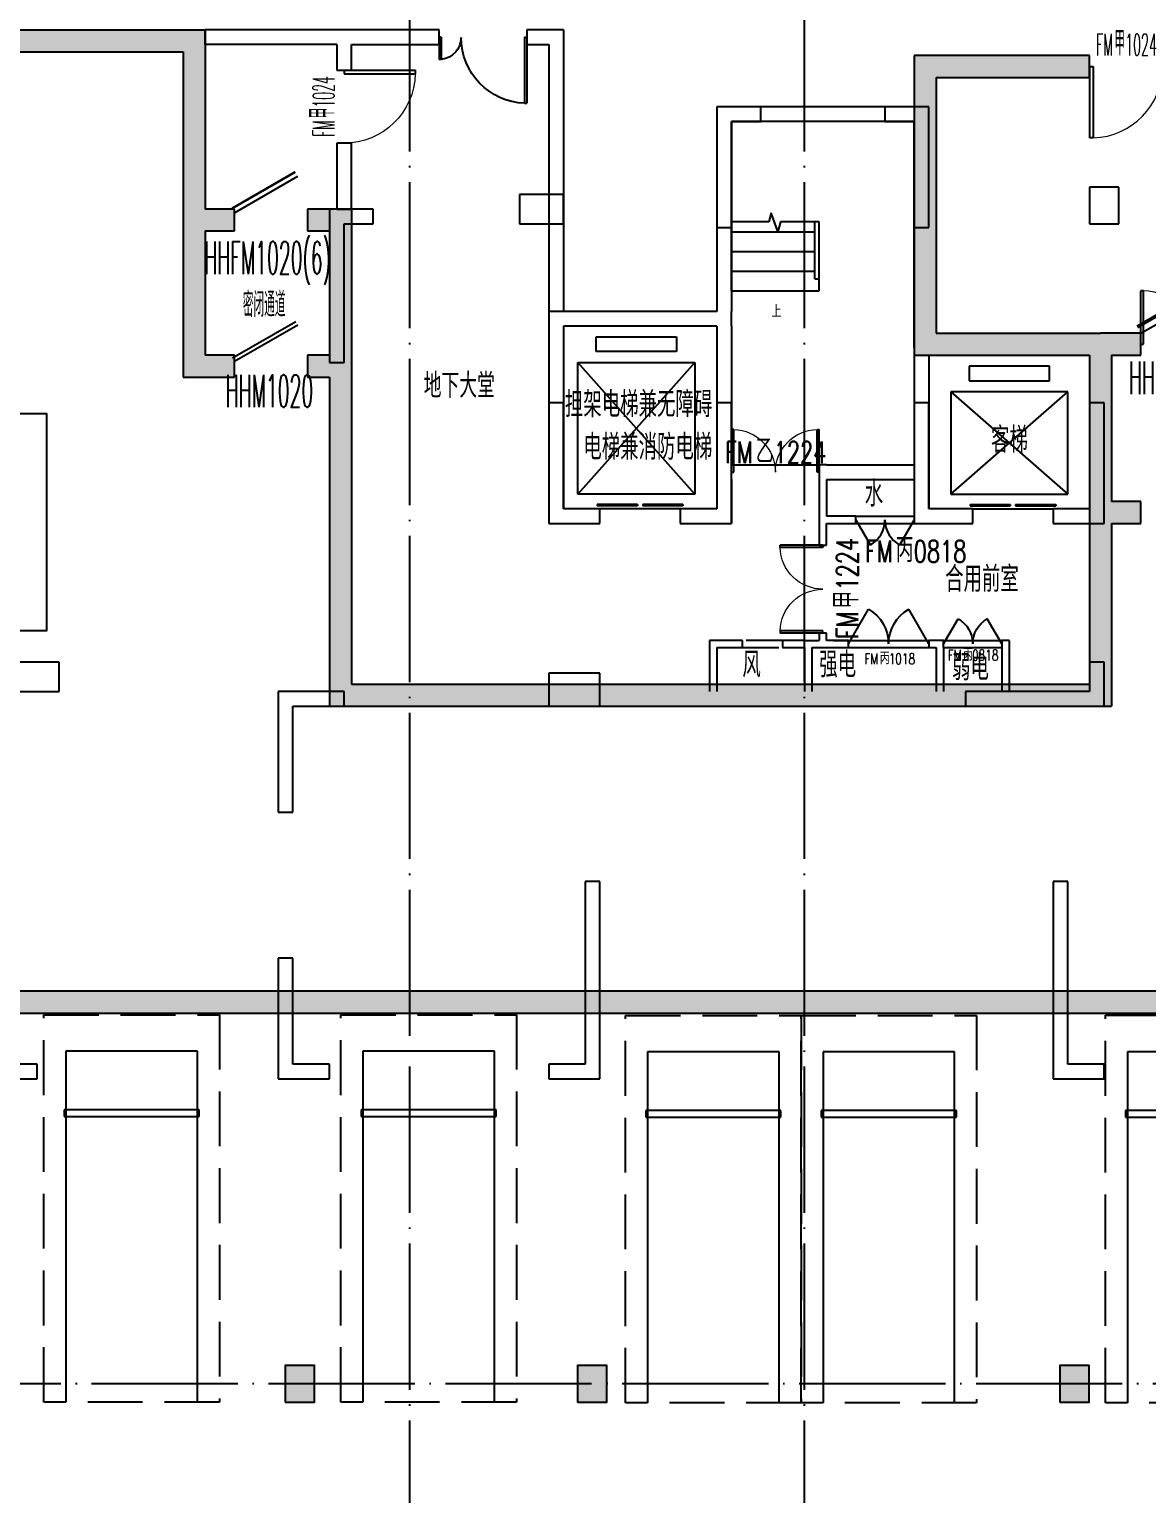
# Model space of a CAD drawing. Header units: millimetres. Extents: x 1337745 to 1642153, y -192803 to 266425.
# Drawn here: x 1509047 to 1524335, y 140305 to 160339 of the extents above; entities that cross this region are included whole.
import ezdxf

# ---------------------------------------------------------------- set-up
doc = ezdxf.new("R2010")
doc.units = ezdxf.units.MM
doc.header["$LTSCALE"] = 1000
doc.header["$MEASUREMENT"] = 0
for name, pattern in [('__附着_A09-停车位、行车流线模块_TEN24RUY_设计区$0$DASH', [0.35, 0.25, -0.1]), ('DASHED', [0.75, 0.5, -0.25]), ('DOTE', [2.42, 2, -0.2, 0.02, -0.2])]:
    doc.linetypes.add(name, pattern=pattern)
for name, color, linetype in [('__附着_A09-停车位、行车流线模块_TEN24RUY_设计区$0$STD-PARK', 103, '__附着_A09-停车位、行车流线模块_TEN24RUY_设计区$0$DASH'), ('A-3CC', 85, 'Continuous'), ('A-COLUMN', 6, 'Continuous'), ('A-DIM_SYMB', 3, 'Continuous'), ('A-PUB_DIM', 3, 'Continuous'), ('A-PUB_TEXT', 7, 'Continuous'), ('A-Stair', 4, 'Continuous'), ('A-WALL', 2, 'Continuous'), ('A-WINDOW', 4, 'Continuous'), ('A-WINDOW_TEXT', 7, 'Continuous'), ('COLUMN', 2, 'Continuous'), ('DOOR_FIRE', 4, 'Continuous'), ('DOOR_FIRE_TEXT', 7, 'Continuous'), ('DOTE', 16, 'DOTE'), ('LABEL_PM', 7, 'Continuous'), ('PUB_HATCH', 8, 'Continuous'), ('PUB_TEXT', 7, 'Continuous'), ('WALL', 2, 'Continuous'), ('WINDOW', 4, 'Continuous'), ('WINDOW_TEXT', 7, 'Continuous'), ('战时文字', 102, 'Continuous'), ('砖墙', 30, 'Continuous')]:
    doc.layers.add(name, color=color, linetype=linetype)
doc.styles.add('_TCH_DIM', font='SIMPLEX.shx', dxfattribs={"width": 0.85, "bigfont": 'GBCBIG.shx'})
doc.styles.add('_TCH_DIM_T3', font='SIMPLEX', dxfattribs={"width": 0.705882, "bigfont": 'GBCBIG'})
doc.styles.add('_TCH_WINDOW', font='SIMPLEX.shx', dxfattribs={"width": 0.6, "height": 3.5, "bigfont": 'GBCBIG.shx'})
doc.styles.get("Standard").update_dxf_attribs({"font": 'GBENOR', "bigfont": 'GBCBIG'})
doc.dimstyles.new('_TCH_ARCH&&50', dxfattribs={"dimtxt": 148.75, "dimasz": 50, "dimexe": 125, "dimexo": 150, "dimgap": 50, "dimtad": 1, "dimdec": 0, "dimzin": 0, "dimdsep": 46, "dimtxsty": '_TCH_DIM_T3', "dimblk": 'ARCHTICK', "dimcen": 0.09, "dimclrt": 7, "dimazin": 2, "dimtfac": 1, "dimtdec": 0, "dimtix": 1, "dimtmove": 2, "dimatfit": 3, "dimfxl": 1, "dimtolj": 1, "dimtzin": 0, "dimarcsym": 0})

# ---------------------------------------------------------------- blocks, each defined once
blk = doc.blocks.new('A$C29BB6698')
at = {"layer": 'A-COLUMN'}
for p, q in [((35100, 14400), (34500, 14400)), ((34500, 14400), (34500, 12750)), ((35100, 14200), (35100, 14400)), ((37400, 14400), (36800, 14400)), ((36800, 14400), (36800, 14200)), ((37400, 12750), (37400, 14400)), ((34700, 12750), (34700, 14200)), ((34700, 14200), (35100, 14200)), ((36800, 14200), (37200, 14200)), ((37200, 14200), (37200, 12750)), ((40000, 13300), (39600, 13300)), ((39600, 13300), (39600, 12800)), ((40000, 12800), (40000, 13300)), ((32400, 13200), (31800, 13200)), ((31800, 13200), (31800, 12800)), ((32400, 12800), (32400, 13200)), ((29800, 13000), (29200, 13000)), ((29200, 13000), (29200, 10900)), ((29800, 12800), (29800, 13000)), ((29400, 10900), (29400, 12800)), ((29400, 12800), (29800, 12800)), ((31800, 12800), (32400, 12800)), ((34500, 12750), (34700, 12750)), ((37200, 12750), (37400, 12750)), ((39600, 12800), (40000, 12800)), ((29200, 10900), (29400, 10900)), ((32200, 10350), (32200, 8700)), ((32400, 10350), (32200, 10350)), ((32400, 8900), (32400, 10350)), ((34700, 10350), (34500, 10350)), ((34500, 10350), (34500, 8900)), ((34700, 8700), (34700, 10350)), ((37200, 10350), (37200, 8700)), ((37400, 10350), (37200, 10350)), ((37400, 8900), (37400, 10350)), ((39800, 10350), (39600, 10350)), ((39600, 10350), (39600, 8900)), ((39800, 8700), (39800, 10350)), ((32900, 8900), (32400, 8900)), ((32900, 8700), (32900, 8900)), ((34500, 8900), (34000, 8900)), ((34000, 8900), (34000, 8700)), ((38000, 8900), (37400, 8900)), ((38000, 8700), (38000, 8900)), ((39600, 8900), (39100, 8900)), ((39100, 8900), (39100, 8700)), ((32200, 8700), (32900, 8700)), ((34000, 8700), (34700, 8700)), ((37200, 8700), (38000, 8700)), ((39100, 8700), (39800, 8700)), ((25500, 6800), (24600, 6800)), ((25500, 6400), (25500, 6800)), ((32900, 6650), (32200, 6650)), ((32200, 6650), (32200, 6200)), ((32900, 6200), (32900, 6650)), ((39800, 6800), (39600, 6800)), ((39600, 6800), (39600, 6400)), ((39800, 6200), (39800, 6800)), ((24600, 6400), (25500, 6400)), ((29400, 6400), (28500, 6400)), ((28500, 6400), (28500, 4750)), ((29400, 6200), (29400, 6400)), ((39600, 6400), (37900, 6400)), ((37900, 6400), (37900, 6200)), ((28700, 4750), (28700, 6200)), ((28700, 6200), (29400, 6200)), ((32200, 6200), (32900, 6200)), ((37900, 6200), (39800, 6200)), ((28500, 4750), (28700, 4750)), ((32900, 3800), (32700, 3800)), ((32700, 3800), (32700, 1300)), ((32900, 1100), (32900, 3800)), ((39100, 3800), (39100, 1100)), ((39300, 3800), (39100, 3800)), ((39300, 1300), (39300, 3800)), ((28500, 2750), (28500, 1100)), ((28700, 2750), (28500, 2750)), ((28700, 1300), (28700, 2750)), ((25200, 1300), (24800, 1300)), ((25200, 1100), (25200, 1300)), ((29200, 1300), (28700, 1300)), ((29200, 1100), (29200, 1300)), ((32700, 1300), (32200, 1300)), ((32200, 1300), (32200, 1100)), ((39800, 1300), (39300, 1300)), ((39800, 1100), (39800, 1300)), ((24600, 1100), (25200, 1100)), ((28500, 1100), (29200, 1100)), ((32200, 1100), (32900, 1100)), ((39100, 1100), (39800, 1100))]:
    blk.add_line(p, q, dxfattribs=at)
blk = doc.blocks.new('$DORLIB2D$00000127')
at = {"color": 0}
for points in [[(-0.533, 0.795), (-0.533, 0.69)], [(-0.033, 0.795), (-0.533, 0.795)], [(-0.033, 0.795), (-0.033, 0.69)], [(0.533, 0.795), (0.033, 0.795)], [(0.033, 0.795), (0.033, 0.69)], [(0.533, 0.795), (0.533, 0.69)], [(-0.033, 0.69), (-0.533, 0.69)], [(0.533, 0.69), (0.033, 0.69)], [(0.5, 0.5), (-0.5, 0.5)]]:
    blk.add_lwpolyline(points, dxfattribs=at)
blk = doc.blocks.new('$DorLib2D$00000002')
for p, q in [((-0.5, 0), (-0.5, 0.4875)), ((-0.475, 0.4875), (-0.5, 0.4875)), ((-0.475, 0), (-0.475, 0.4875)), ((0.475, 0), (0.475, 0.4875)), ((0.475, 0.4875), (0.5, 0.4875)), ((0.5, 0), (0.5, 0.4875)), ((-0.5, 0), (-0.475, 0)), ((0.5, 0), (0.475, 0))]:
    blk.add_line(p, q)
at = {"lineweight": 13}
for centre, start, end in [((-0.4875, 0), 0, 88.53072), ((0.4875, 0), 91.46928, 180)]:
    blk.add_arc(centre, 0.4875, start, end, dxfattribs=at)
blk = doc.blocks.new('$DorLib2D$00000231')
at = {"color": 0}
for p, q in [((-0.5, 0), (-0.25, 0.433)), ((0.5, 0), (0.25, 0.433))]:
    blk.add_line(p, q, dxfattribs=at)
for centre, start, end in [((-0.5, 0), 0, 60), ((0.5, 0), 120, 180)]:
    blk.add_arc(centre, 0.5, start, end, dxfattribs=at)
blk = doc.blocks.new('_ArchTick')
at = {"color": 0, "linetype": 'ByBlock', "const_width": 0.4}
blk.add_lwpolyline([(-0.5, -0.5), (0.5, 0.5)], dxfattribs=at)
blk = doc.blocks.new('*D58')
at = {"layer": 'A-PUB_DIM', "color": 0, "lineweight": -2, "transparency": 16777216}
for p, q in [((3058040, -673998), (3058084, -673607)), ((3058070, -673731), (3059263, -673866)), ((3059233, -674133), (3059277, -673742))]:
    blk.add_line(p, q, dxfattribs=at)
at = {"layer": 'Defpoints', "color": 0, "transparency": 16777216}
for p in [(3059263, -673866), (3058023, -674147), (3059216, -674282)]:
    blk.add_point(p, dxfattribs=at)
at = {"layer": 'A-PUB_DIM', "color": 0, "lineweight": -2, "transparency": 16777216, "xscale": 50, "yscale": 50, "zscale": 50}
for p, rotation in [((3058070, -673731), 173.5415813662053), ((3059263, -673866), 353.5415813662053)]:
    blk.add_blockref('_ArchTick', p, dxfattribs=dict(at, rotation=rotation))
at = {"layer": 'A-PUB_DIM', "color": 7, "transparency": 16777216, "insert": (3058681, -673675), "char_height": 148.8, "attachment_point": 5, "rotation": 353.5416, "style": '_TCH_DIM_T3'}
blk.add_mtext('\\A1;1200', dxfattribs=at)
blk = doc.blocks.new('*D59')
at = {"layer": 'A-PUB_DIM', "color": 0, "lineweight": -2, "transparency": 16777216}
for p, q in [((3057543, -673941), (3057588, -673550)), ((3057574, -673675), (3058070, -673731)), ((3058040, -673998), (3058084, -673607))]:
    blk.add_line(p, q, dxfattribs=at)
at = {"layer": 'Defpoints', "color": 0, "transparency": 16777216}
for p in [(3058070, -673731), (3057527, -674090), (3058023, -674147)]:
    blk.add_point(p, dxfattribs=at)
at = {"layer": 'A-PUB_DIM', "color": 0, "lineweight": -2, "transparency": 16777216, "xscale": 50, "yscale": 50, "zscale": 50}
for p, rotation in [((3057574, -673675), 173.5415813662127), ((3058070, -673731), 353.5415813662127)]:
    blk.add_blockref('_ArchTick', p, dxfattribs=dict(at, rotation=rotation))
at = {"layer": 'A-PUB_DIM', "color": 7, "transparency": 16777216, "insert": (3057836, -673579), "char_height": 148.8, "attachment_point": 5, "rotation": 353.5416, "style": '_TCH_DIM_T3'}
blk.add_mtext('\\A1;500', dxfattribs=at)
blk = doc.blocks.new('*D60')
at = {"layer": 'A-PUB_DIM', "color": 0, "lineweight": -2, "transparency": 16777216}
for p, q in [((3057474, -673663), (3057425, -673658)), ((3057444, -673930), (3057488, -673539)), ((3057474, -673663), (3057574, -673675)), ((3057543, -673941), (3057588, -673550)), ((3057574, -673675), (3057623, -673680))]:
    blk.add_line(p, q, dxfattribs=at)
at = {"layer": 'Defpoints', "color": 0, "transparency": 16777216}
for p in [(3057574, -673675), (3057427, -674079), (3057527, -674090)]:
    blk.add_point(p, dxfattribs=at)
at = {"layer": 'A-PUB_DIM', "color": 0, "lineweight": -2, "transparency": 16777216, "xscale": 50, "yscale": 50, "zscale": 50}
for p, rotation in [((3057474, -673663), 353.5415813662357), ((3057574, -673675), 173.5415813662357)]:
    blk.add_blockref('_ArchTick', p, dxfattribs=dict(at, rotation=rotation))
at = {"layer": 'A-PUB_DIM', "color": 7, "transparency": 16777216, "insert": (3057508, -673806), "char_height": 148.8, "attachment_point": 5, "rotation": 353.5416, "style": '_TCH_DIM_T3'}
blk.add_mtext('\\A1;100', dxfattribs=at)
blk = doc.blocks.new('*D61')
at = {"layer": 'A-PUB_DIM', "color": 0, "lineweight": -2, "transparency": 16777216}
for p, q in [((3056550, -673829), (3056594, -673438)), ((3056580, -673562), (3057474, -673663)), ((3057444, -673930), (3057488, -673539))]:
    blk.add_line(p, q, dxfattribs=at)
at = {"layer": 'Defpoints', "color": 0, "transparency": 16777216}
for p in [(3057474, -673663), (3056533, -673978), (3057427, -674079)]:
    blk.add_point(p, dxfattribs=at)
at = {"layer": 'A-PUB_DIM', "color": 0, "lineweight": -2, "transparency": 16777216, "xscale": 50, "yscale": 50, "zscale": 50}
for p, rotation in [((3056580, -673562), 173.5415813662182), ((3057474, -673663), 353.5415813662182)]:
    blk.add_blockref('_ArchTick', p, dxfattribs=dict(at, rotation=rotation))
at = {"layer": 'A-PUB_DIM', "color": 7, "transparency": 16777216, "insert": (3057041, -673489), "char_height": 148.8, "attachment_point": 5, "rotation": 353.5416, "style": '_TCH_DIM_T3'}
blk.add_mtext('\\A1;900', dxfattribs=at)
blk = doc.blocks.new('*D62')
at = {"layer": 'A-PUB_DIM', "color": 0, "lineweight": -2, "transparency": 16777216}
for p, q in [((3032305, -671084), (3032349, -670693)), ((3032404, -671096), (3032448, -670705)), ((3032335, -670818), (3032434, -670829))]:
    blk.add_line(p, q, dxfattribs=at)
at = {"layer": 'Defpoints', "color": 0, "transparency": 16777216}
for p in [(3032434, -670829), (3032288, -671233), (3032387, -671245)]:
    blk.add_point(p, dxfattribs=at)
at = {"layer": 'A-PUB_DIM', "color": 0, "lineweight": -2, "transparency": 16777216, "xscale": 50, "yscale": 50, "zscale": 50}
for p, rotation in [((3032335, -670818), 173.5415813662658), ((3032434, -670829), 353.5415813662658)]:
    blk.add_blockref('_ArchTick', p, dxfattribs=dict(at, rotation=rotation))
at = {"layer": 'A-PUB_DIM', "color": 7, "transparency": 16777216, "insert": (3032176, -670661), "char_height": 148.8, "attachment_point": 5, "rotation": 353.5416, "style": '_TCH_DIM_T3'}
blk.add_mtext('\\A1;100', dxfattribs=at)
blk = doc.blocks.new('*D63')
at = {"layer": 'A-PUB_DIM', "color": 0, "lineweight": -2, "transparency": 16777216}
for p, q in [((3032404, -671096), (3032448, -670705)), ((3032434, -670829), (3033627, -670964)), ((3033596, -671231), (3033641, -670840))]:
    blk.add_line(p, q, dxfattribs=at)
at = {"layer": 'Defpoints', "color": 0, "transparency": 16777216}
for p in [(3033627, -670964), (3032387, -671245), (3033579, -671380)]:
    blk.add_point(p, dxfattribs=at)
at = {"layer": 'A-PUB_DIM', "color": 0, "lineweight": -2, "transparency": 16777216, "xscale": 50, "yscale": 50, "zscale": 50}
for p, rotation in [((3032434, -670829), 173.5415813662163), ((3033627, -670964), 353.5415813662163)]:
    blk.add_blockref('_ArchTick', p, dxfattribs=dict(at, rotation=rotation))
at = {"layer": 'A-PUB_DIM', "color": 7, "transparency": 16777216, "insert": (3033044, -670773), "char_height": 148.8, "attachment_point": 5, "rotation": 353.5416, "style": '_TCH_DIM_T3'}
blk.add_mtext('\\A1;1200', dxfattribs=at)
blk = doc.blocks.new('*D64')
at = {"layer": 'A-PUB_DIM', "color": 0, "lineweight": -2, "transparency": 16777216}
for p, q in [((3033596, -671231), (3033641, -670840)), ((3034093, -671287), (3034137, -670896)), ((3033627, -670964), (3034123, -671020))]:
    blk.add_line(p, q, dxfattribs=at)
at = {"layer": 'Defpoints', "color": 0, "transparency": 16777216}
for p in [(3034123, -671020), (3033579, -671380), (3034076, -671436)]:
    blk.add_point(p, dxfattribs=at)
at = {"layer": 'A-PUB_DIM', "color": 0, "lineweight": -2, "transparency": 16777216, "xscale": 50, "yscale": 50, "zscale": 50}
for p, rotation in [((3033627, -670964), 173.5415813662127), ((3034123, -671020), 353.5415813662127)]:
    blk.add_blockref('_ArchTick', p, dxfattribs=dict(at, rotation=rotation))
at = {"layer": 'A-PUB_DIM', "color": 7, "transparency": 16777216, "insert": (3033889, -670868), "char_height": 148.8, "attachment_point": 5, "rotation": 353.5416, "style": '_TCH_DIM_T3'}
blk.add_mtext('\\A1;500', dxfattribs=at)
blk = doc.blocks.new('*D65')
at = {"layer": 'A-PUB_DIM', "color": 0, "lineweight": -2, "transparency": 16777216}
for p, q in [((3034093, -671287), (3034137, -670896)), ((3034193, -671298), (3034237, -670907)), ((3034123, -671020), (3034223, -671031))]:
    blk.add_line(p, q, dxfattribs=at)
at = {"layer": 'Defpoints', "color": 0, "transparency": 16777216}
for p in [(3034223, -671031), (3034076, -671436), (3034176, -671447)]:
    blk.add_point(p, dxfattribs=at)
at = {"layer": 'A-PUB_DIM', "color": 0, "lineweight": -2, "transparency": 16777216, "xscale": 50, "yscale": 50, "zscale": 50}
for p, rotation in [((3034123, -671020), 173.5415813661032), ((3034223, -671031), 353.5415813661032)]:
    blk.add_blockref('_ArchTick', p, dxfattribs=dict(at, rotation=rotation))
at = {"layer": 'A-PUB_DIM', "color": 7, "transparency": 16777216, "insert": (3034158, -671162), "char_height": 148.8, "attachment_point": 5, "rotation": 353.5416, "style": '_TCH_DIM_T3'}
blk.add_mtext('\\A1;100', dxfattribs=at)
blk = doc.blocks.new('*D66')
at = {"layer": 'A-PUB_DIM', "color": 0, "lineweight": -2, "transparency": 16777216}
for p, q in [((3034193, -671298), (3034237, -670907)), ((3034223, -671031), (3035117, -671133)), ((3035087, -671399), (3035131, -671008))]:
    blk.add_line(p, q, dxfattribs=at)
at = {"layer": 'Defpoints', "color": 0, "transparency": 16777216}
for p in [(3035117, -671133), (3034176, -671447), (3035070, -671548)]:
    blk.add_point(p, dxfattribs=at)
at = {"layer": 'A-PUB_DIM', "color": 0, "lineweight": -2, "transparency": 16777216, "xscale": 50, "yscale": 50, "zscale": 50}
for p, rotation in [((3034223, -671031), 173.5415813662182), ((3035117, -671133), 353.5415813662182)]:
    blk.add_blockref('_ArchTick', p, dxfattribs=dict(at, rotation=rotation))
at = {"layer": 'A-PUB_DIM', "color": 7, "transparency": 16777216, "insert": (3034684, -670958), "char_height": 148.8, "attachment_point": 5, "rotation": 353.5416, "style": '_TCH_DIM_T3'}
blk.add_mtext('\\A1;900', dxfattribs=at)
blk = doc.blocks.new('__附着_A09-停车位、行车流线模块_TEN24RUY_设计区$0$停车位1')
at = {"layer": '__附着_A09-停车位、行车流线模块_TEN24RUY_设计区$0$STD-PARK', "linetype": '__附着_A09-停车位、行车流线模块_TEN24RUY_设计区$0$DASH', "ltscale": 3}
for p, q in [((-168810, -21850), (-171210, -21850)), ((-171210, -21850), (-171210, -27150)), ((-168810, -27150), (-168810, -21850)), ((-171210, -27150), (-168810, -27150))]:
    blk.add_line(p, q, dxfattribs=at)
at = {"layer": 'Defpoints', "color": 9, "linetype": 'ByBlock', "ltscale": 1200}
for p, q in [((-170910, -26650), (-170910, -21850)), ((-169110, -21850), (-169110, -26650)), ((-170935, -25850), (-170935, -25758)), ((-170935, -25758), (-169085, -25758)), ((-169085, -25758), (-169085, -25850)), ((-169085, -25850), (-170935, -25850)), ((-169110, -26650), (-170910, -26650))]:
    blk.add_line(p, q, dxfattribs=at)
blk = doc.blocks.new('$DorLib2D$00000225')
at = {"color": 0}
for p, q in [((0.475, -0.001), (0.475, 0.752)), ((0.475, 0.752), (0.5, 0.752)), ((0.5, -0.001), (0.5, 0.752)), ((-0.5, 0), (-0.5, 0.252)), ((-0.475, 0.252), (-0.5, 0.252)), ((-0.475, 0), (-0.475, 0.252)), ((-0.475, 0), (-0.5, 0)), ((0.475, -0.001), (0.5, -0.001))]:
    blk.add_line(p, q, dxfattribs=at)
for centre, radius, start, end in [((0.505, -0.002), 0.755, 92.2493, 179.7238), ((-0.501, 0.003), 0.251, 359.7899, 84.0974)]:
    blk.add_arc(centre, radius, start, end, dxfattribs=at)
blk = doc.blocks.new('$DorLib2D$00000193')
at = {"color": 0}
blk.add_line((-0.5, 0.1), (0.366, 0.6), dxfattribs=at)
at = {"color": 0, "const_width": 0.0333}
blk.add_lwpolyline([(-0.533, 0.158), (0.333, 0.658)], dxfattribs=at)
blk = doc.blocks.new('$DorLib2D$00000182')
at = {"color": 0}
for p, q in [((-0.527, 0.113), (0.339, 0.613)), ((-0.5, 0.067), (0.366, 0.567))]:
    blk.add_line(p, q, dxfattribs=at)
blk = doc.blocks.new('$DorLib2D$00000001')
for p, q in [((0.45, 0.975), (0.5, 0.975)), ((0.45, 0), (0.45, 0.975)), ((0.5, 0), (0.5, 0.975)), ((0.5, 0), (0.45, 0))]:
    blk.add_line(p, q)
at = {"lineweight": 13}
blk.add_arc((0.475, 0), 0.975, 91.4693, 180, dxfattribs=at)
blk = doc.blocks.new('_FZH')
blk.add_lwpolyline([(-0.5, -0.5), (0.5, -0.5), (0.5, 0.5), (-0.5, 0.5)], close=True)
at = {"layer": 'PUB_HATCH'}
blk.add_solid([(-0.5, -0.5), (0.5, -0.5), (-0.5, 0.5), (0.5, 0.5)], dxfattribs=at)

msp = doc.modelspace()

# ---------------------------------------------------------------- hatches: boundary and pattern name
at = {"layer": 'PUB_HATCH'}
for points in [[(1496654.1, 160329.5), (1496954.1, 160029.5), (1511154.1, 160029.5), (1511454.1, 160329.5)], [(1511454.1, 160329.5), (1511154.1, 160029.5), (1511154.1, 157729.5), (1511354.1, 157729.5), (1511454.1, 157879.5)], [(1521454.1, 159679.5), (1523554.1, 159679.5), (1523554.1, 159979.5), (1521154.1, 159979.5)], [(1521454.1, 159679.5), (1521154.1, 159979.5), (1521154.1, 155879.5), (1521454.1, 156179.5)], [(1511454.1, 157579.5), (1511854.1, 157579.5), (1511854.1, 157879.5), (1511454.1, 157879.5), (1511354.1, 157729.5)], [(1513454.1, 157879.5), (1512854.1, 157879.5), (1512854.1, 157579.5), (1513154.1, 157579.5)], [(1513454.1, 157879.5), (1513154.1, 157579.5), (1513154.1, 155879.5), (1513254.1, 155729.5), (1513454.1, 155729.5)], [(1511354.1, 157729.5), (1511154.1, 157729.5), (1511154.1, 155579.5), (1511454.1, 155879.5), (1511454.1, 157579.5)], [(1521454.1, 156179.5), (1521154.1, 155879.5), (1523554.1, 155879.5), (1523704.1, 155979.5), (1523704.1, 156179.5)], [(1523854.1, 155879.5), (1524254.1, 155879.5), (1524254.1, 156179.5), (1523704.1, 156179.5), (1523704.1, 155979.5)], [(1511154.1, 155579.5), (1511854.1, 155579.5), (1511854.1, 155879.5), (1511454.1, 155879.5)], [(1513154.1, 155879.5), (1512854.1, 155879.5), (1512854.1, 155579.5), (1513154.1, 155579.5), (1513254.1, 155729.5)], [(1523704.1, 155979.5), (1523554.1, 155879.5), (1523554.1, 153729.5), (1523754.1, 153729.5), (1523854.1, 153879.5), (1523854.1, 155879.5)], [(1513254.1, 155729.5), (1513154.1, 155579.5), (1513154.1, 151079.5), (1513454.1, 151379.5), (1513454.1, 155729.5)], [(1523854.1, 153579.5), (1524254.1, 153579.5), (1524254.1, 153879.5), (1523854.1, 153879.5), (1523754.1, 153729.5)], [(1523754.1, 153729.5), (1523554.1, 153729.5), (1523554.1, 151379.5), (1523854.1, 151079.5), (1523854.1, 153579.5)], [(1513454.1, 151379.5), (1513154.1, 151079.5), (1523854.1, 151079.5), (1523554.1, 151379.5)], [(1531054.1, 147179.5), (1490354.1, 147179.5), (1490354.1, 146879.5), (1531054.1, 146879.5), (1531154.1, 147029.5)]]:
    msp.add_hatch(color=256, dxfattribs=at).paths.add_polyline_path(points)

# ---------------------------------------------------------------- linework, layer by layer
at = {"layer": 'A-3CC'}
msp.add_line((1520054.1, 151979.5, 0), (1520454.1, 151979.5, 0), dxfattribs=at)
at = {"layer": 'A-DIM_SYMB', "elevation": 0}
msp.add_lwpolyline([(1519254.1, 156624.5, 0, 0, 0), (1519254.1, 157419.5, 40, 0, 0), (1519254.1, 157569.5, 0, 0, 0)], format="xyseb", dxfattribs=at)
at = {"layer": 'A-Stair'}
for p, q in [((1518654.1, 156759.5, 0), (1518654.1, 157704.5, 0)), ((1519164.2, 157704.5, 0), (1518654.1, 157704.5, 0)), ((1519197, 157826.8, 0), (1519164.2, 157704.5, 0)), ((1519289, 157574.1, 0), (1519197, 157826.8, 0)), ((1519324, 157704.5, 0), (1519289, 157574.1, 0)), ((1519854.1, 157704.5, 0), (1519324, 157704.5, 0)), ((1519794.1, 156924.5, 0), (1519794.1, 157704.5, 0)), ((1519854.1, 156924.5, 0), (1519854.1, 157704.5, 0)), ((1519854.1, 156924.5, 0), (1519854.1, 157704.5, 0)), ((1518654.1, 157569.5, 0), (1519794.1, 157569.5, 0)), ((1518654.1, 157299.5, 0), (1519794.1, 157299.5, 0)), ((1518654.1, 157029.5, 0), (1519794.1, 157029.5, 0)), ((1519794.1, 156924.5, 0), (1519854.1, 156924.5, 0)), ((1519854.1, 156759.5, 0), (1519854.1, 156924.5, 0)), ((1518654.1, 156759.5, 0), (1519854.1, 156759.5, 0))]:
    msp.add_line(p, q, dxfattribs=at)
at = {"layer": 'A-WALL'}
for p, q in [((1518454.1, 159279.5, 0), (1518454.1, 156479.5, 0)), ((1521154.1, 159279.5, 0), (1518454.1, 159279.5, 0)), ((1518654.1, 159079.5, 0), (1518654.1, 156479.5, 0)), ((1521154.1, 159079.5, 0), (1518654.1, 159079.5, 0)), ((1521154.1, 155979.5, 0), (1521154.1, 159079.5, 0)), ((1516154.1, 156479.5, 0), (1516154.1, 153679.5, 0)), ((1518454.1, 156479.5, 0), (1516154.1, 156479.5, 0)), ((1518654.1, 156279.5, 0), (1518654.1, 156479.5, 0)), ((1516354.1, 156279.5, 0), (1516354.1, 153779.5, 0)), ((1518454.1, 156279.5, 0), (1516354.1, 156279.5, 0)), ((1518454.1, 156279.5, 0), (1518454.1, 154279.8, 0)), ((1518654.1, 156279.5, 0), (1518654.1, 154379.8, 0)), ((1521154.1, 155979.5, 0), (1521154.1, 154379.5, 0)), ((1521354.1, 155879.5, 0), (1521354.1, 154279.5, 0)), ((1518454.1, 154279.8, 0), (1518454.1, 153779.5, 0)), ((1518654.1, 154179.8, 0), (1518654.1, 154379.8, 0)), ((1519954.1, 154379.8, 0), (1519854.1, 154379.8, 0)), ((1519854.1, 154379.8, 0), (1519854.1, 154179.8, 0)), ((1519954.1, 154379.5, 0), (1521154.1, 154379.5, 0)), ((1521354.1, 154279.5, 0), (1521354.1, 153779.5, 0)), ((1518654.1, 154179.8, 0), (1518654.1, 153579.5, 0)), ((1519854.1, 154179.8, 0), (1519854.1, 153679.5, 0)), ((1519954.1, 154179.5, 0), (1521154.1, 154179.5, 0)), ((1519954.1, 154179.5, 0), (1519954.1, 153679.5, 0)), ((1521154.1, 154179.5, 0), (1521154.1, 153679.5, 0)), ((1516854.1, 153779.5, 0), (1516354.1, 153779.5, 0)), ((1516854.1, 153579.5, 0), (1516854.1, 153779.5, 0)), ((1518454.1, 153779.5, 0), (1517954.1, 153779.5, 0)), ((1517954.1, 153779.5, 0), (1517954.1, 153579.5, 0)), ((1519854.1, 153679.5, 0), (1519854.1, 153679.5, 0)), ((1520354.1, 153679.5, 0), (1519954.1, 153679.5, 0)), ((1520354.1, 153579.5, 0), (1520354.1, 153679.5, 0)), ((1521154.1, 153679.5, 0), (1521154.1, 153579.5, 0)), ((1521954.1, 153779.5, 0), (1521354.1, 153779.5, 0)), ((1521954.1, 153579.5, 0), (1521954.1, 153779.5, 0)), ((1523554.1, 153779.5, 0), (1523054.1, 153779.5, 0)), ((1523054.1, 153779.5, 0), (1523054.1, 153579.5, 0)), ((1516354.1, 153579.5, 0), (1516854.1, 153579.5, 0)), ((1517954.1, 153579.5, 0), (1518654.1, 153579.5, 0)), ((1519954.1, 153579.5, 0), (1519954.1, 153579.5, 0)), ((1519954.1, 153579.5, 0), (1520354.1, 153579.5, 0)), ((1521154.1, 153579.5, 0), (1521254.1, 153579.5, 0)), ((1521254.1, 153579.5, 0), (1521954.1, 153579.5, 0)), ((1523054.1, 153579.5, 0), (1523554.1, 153579.5, 0))]:
    msp.add_line(p, q, dxfattribs=at)
at = {"layer": 'A-WINDOW'}
for p, q in [((1520354.1, 153679.5, 0), (1521154.1, 153679.5, 0)), ((1520354.1, 153579.5, 0), (1521154.1, 153579.5, 0))]:
    msp.add_line(p, q, dxfattribs=at)
at = {"layer": 'DOTE'}
for p, q in [((1514247.5, 199388.6, 0), (1514247.5, 86979.4, 0)), ((1519647.5, 199388.6, 0), (1519647.5, 86979.4, 0)), ((1548200.7, 141808.6), (1441879.4, 141808.6))]:
    msp.add_line(p, q, dxfattribs=at)
at = {"layer": 'WALL'}
for p, q in [((1496654.1, 160329.5, 0), (1511454.1, 160329.5, 0)), ((1511454.1, 160329.5, 0), (1511454.1, 157879.5, 0)), ((1496954.1, 160029.5, 0), (1511154.1, 160029.5, 0)), ((1511154.1, 160029.5, 0), (1511154.1, 157729.5, 0)), ((1523554.1, 159979.5, 0), (1521154.1, 159979.5, 0)), ((1521154.1, 159979.5, 0), (1521154.1, 155879.5, 0)), ((1523554.1, 159679.5, 0), (1523554.1, 159979.5, 0)), ((1521454.1, 159679.5, 0), (1523554.1, 159679.5, 0)), ((1521454.1, 159679.5, 0), (1521454.1, 156179.5, 0)), ((1511854.1, 157879.5, 0), (1511454.1, 157879.5, 0)), ((1511854.1, 157579.5, 0), (1511854.1, 157879.5, 0)), ((1513454.1, 157879.5, 0), (1512854.1, 157879.5, 0)), ((1512854.1, 157879.5, 0), (1512854.1, 157579.5, 0)), ((1513454.1, 157879.5, 0), (1513454.1, 155729.5, 0)), ((1511154.1, 157729.5, 0), (1511154.1, 155579.5, 0)), ((1511454.1, 157579.5, 0), (1511854.1, 157579.5, 0)), ((1511454.1, 157579.5, 0), (1511454.1, 155879.5, 0)), ((1512854.1, 157579.5, 0), (1513154.1, 157579.5, 0)), ((1513154.1, 157579.5, 0), (1513154.1, 155879.5, 0)), ((1521454.1, 156179.5, 0), (1523704.1, 156179.5, 0)), ((1524254.1, 156179.5, 0), (1523704.1, 156179.5, 0)), ((1524254.1, 155879.5, 0), (1524254.1, 156179.5, 0)), ((1511854.1, 155879.5, 0), (1511454.1, 155879.5, 0)), ((1511854.1, 155579.5, 0), (1511854.1, 155879.5, 0)), ((1513154.1, 155879.5, 0), (1512854.1, 155879.5, 0)), ((1512854.1, 155879.5, 0), (1512854.1, 155579.5, 0)), ((1521154.1, 155879.5, 0), (1523554.1, 155879.5, 0)), ((1523554.1, 155879.5, 0), (1523554.1, 153729.5, 0)), ((1523854.1, 155879.5, 0), (1523854.1, 153879.5, 0)), ((1523854.1, 155879.5, 0), (1524254.1, 155879.5, 0)), ((1513454.1, 155729.5, 0), (1513454.1, 151379.5, 0)), ((1511154.1, 155579.5, 0), (1511854.1, 155579.5, 0)), ((1512854.1, 155579.5, 0), (1513154.1, 155579.5, 0)), ((1513154.1, 155579.5, 0), (1513154.1, 151079.5, 0)), ((1524254.1, 153879.5, 0), (1523854.1, 153879.5, 0)), ((1524254.1, 153579.5, 0), (1524254.1, 153879.5, 0)), ((1519854.1, 153679.5, 0), (1519854.1, 153279.5, 0)), ((1523554.1, 153729.5, 0), (1523554.1, 151379.5, 0)), ((1519954.1, 153279.5, 0), (1519954.1, 153579.5, 0)), ((1523854.1, 153579.5, 0), (1524254.1, 153579.5, 0)), ((1523854.1, 153579.5, 0), (1523854.1, 151079.5, 0)), ((1519854.1, 153279.5, 0), (1519954.1, 153279.5, 0)), ((1519954.1, 152079.5, 0), (1519854.1, 152079.5, 0)), ((1519854.1, 152079.5, 0), (1519854.1, 151979.5, 0)), ((1519954.1, 151979.5, 0), (1519954.1, 152079.5, 0)), ((1518354.1, 151979.5, 0), (1518354.1, 151279.5, 0)), ((1518804.1, 151979.5, 0), (1518354.1, 151979.5, 0)), ((1518454.1, 151879.5, 0), (1518454.1, 151279.5, 0)), ((1518454.1, 151879.5, 0), (1518804.1, 151879.5, 0)), ((1518804.1, 151879.5, 0), (1518804.1, 151979.5, 0)), ((1519654.1, 151979.5, 0), (1519354.1, 151979.5, 0)), ((1519354.1, 151979.5, 0), (1519354.1, 151879.5, 0)), ((1519354.1, 151879.5, 0), (1519654.1, 151879.5, 0)), ((1519654.1, 151979.5, 0), (1519854.1, 151979.5, 0)), ((1519654.1, 151879.5, 0), (1519654.1, 151279.5, 0)), ((1519754.1, 151879.5, 0), (1519754.1, 151279.5, 0)), ((1519754.1, 151879.5, 0), (1519854.1, 151879.5, 0)), ((1519854.1, 151879.5, 0), (1520254.1, 151879.5, 0)), ((1520254.1, 151979.5, 0), (1519954.1, 151979.5, 0)), ((1520254.1, 151879.5, 0), (1520254.1, 151979.5, 0)), ((1521454.1, 151979.5, 0), (1521354.1, 151979.5, 0)), ((1521354.1, 151979.5, 0), (1521354.1, 151879.5, 0)), ((1521354.1, 151879.5, 0), (1521454.1, 151879.5, 0)), ((1521554.1, 151979.5, 0), (1521454.1, 151979.5, 0)), ((1521454.1, 151879.5, 0), (1521454.1, 151279.5, 0)), ((1521554.1, 151879.5, 0), (1521554.1, 151979.5, 0)), ((1521554.1, 151879.5, 0), (1521554.1, 151279.5, 0)), ((1522454.1, 151979.5, 0), (1522354.1, 151979.5, 0)), ((1522354.1, 151979.5, 0), (1522354.1, 151879.5, 0)), ((1522354.1, 151879.5, 0), (1522354.1, 151279.5, 0)), ((1522454.1, 151979.5, 0), (1522454.1, 151279.5, 0)), ((1513454.1, 151379.5, 0), (1523554.1, 151379.5, 0)), ((1513154.1, 151079.5, 0), (1523854.1, 151079.5, 0)), ((1531054.1, 147179.5, 0), (1490354.1, 147179.5, 0)), ((1490354.1, 146879.5, 0), (1531054.1, 146879.5, 0))]:
    msp.add_line(p, q, dxfattribs=at)
at = {"layer": 'WINDOW'}
for p, q in [((1516802.1, 155929.5, 0), (1516802.1, 156129.5, 0)), ((1516802.1, 156129.5, 0), (1517902.1, 156129.5, 0)), ((1517902.1, 156129.5, 0), (1517902.1, 155929.5, 0)), ((1517902.1, 155929.5, 0), (1516802.1, 155929.5, 0)), ((1516552.1, 153979.5, 0), (1516552.1, 155779.5, 0)), ((1516552.1, 155779.5, 0), (1518152.1, 155779.5, 0)), ((1518152.1, 155779.5, 0), (1516552.1, 153979.5, 0)), ((1518152.1, 153979.5, 0), (1516552.1, 155779.5, 0)), ((1518152.1, 155779.5, 0), (1518152.1, 153979.5, 0)), ((1521904.1, 155729.5, 0), (1521904.1, 155529.5, 0)), ((1523004.1, 155729.5, 0), (1521904.1, 155729.5, 0)), ((1523004.1, 155529.5, 0), (1523004.1, 155729.5, 0)), ((1521904.1, 155529.5, 0), (1523004.1, 155529.5, 0)), ((1521654.1, 155379.5, 0), (1521654.1, 153979.5, 0)), ((1523254.1, 155379.5, 0), (1521654.1, 155379.5, 0)), ((1521654.1, 155379.5, 0), (1523254.1, 153979.5, 0)), ((1521654.1, 153979.5, 0), (1523254.1, 155379.5, 0)), ((1523254.1, 153979.5, 0), (1523254.1, 155379.5, 0)), ((1518654.1, 154379.8, 0), (1519854.1, 154379.8, 0)), ((1518152.1, 153979.5, 0), (1516552.1, 153979.5, 0)), ((1521654.1, 153979.5, 0), (1523254.1, 153979.5, 0)), ((1520254.1, 151979.5, 0), (1521354.1, 151979.5, 0)), ((1520254.1, 151879.5, 0), (1521354.1, 151879.5, 0)), ((1521554.1, 151979.5, 0), (1522354.1, 151979.5, 0)), ((1521554.1, 151879.5, 0), (1522354.1, 151879.5, 0))]:
    msp.add_line(p, q, dxfattribs=at)
at = {"layer": 'WINDOW', "linetype": 'DASHED'}
for p, q in [((1519354.1, 151979.5, 0), (1518804.1, 151979.5, 0)), ((1518804.1, 151879.5, 0), (1519354.1, 151879.5, 0))]:
    msp.add_line(p, q, dxfattribs=at)
at = {"layer": '战时文字'}
msp.add_lwpolyline([(1502337.1, 155084), (1509284.7, 155084), (1509284.7, 152109), (1502337.1, 152109)], close=True, dxfattribs=at)
at = {"layer": '砖墙', "linetype": 'ByBlock'}
for p, q in [((1513354.1, 160329.5, 0), (1511454.1, 160329.5, 0)), ((1511454.1, 160129.5, 0), (1511454.1, 160329.5, 0)), ((1514654.1, 160329.5, 0), (1513354.1, 160329.5, 0)), ((1514654.1, 160129.5, 0), (1514654.1, 160329.5, 0)), ((1516354.1, 160329.5, 0), (1515854.1, 160329.5, 0)), ((1515854.1, 160329.5, 0), (1515854.1, 160129.5, 0)), ((1516354.1, 160329.5, 0), (1516354.1, 156479.5, 0)), ((1513254.1, 160129.5, 0), (1511454.1, 160129.5, 0)), ((1513254.1, 160129.5, 0), (1513254.1, 159780.4, 0)), ((1513454.1, 160129.5, 0), (1514654.1, 160129.5, 0)), ((1513454.1, 159780.4, 0), (1513454.1, 160129.5, 0)), ((1515854.1, 160129.5, 0), (1516154.1, 160129.5, 0)), ((1516154.1, 160129.5, 0), (1516154.1, 156479.5, 0)), ((1513254.1, 159780.4, 0), (1513454.1, 159780.4, 0)), ((1513454.1, 158780.4, 0), (1513254.1, 158780.4, 0)), ((1513254.1, 158780.4, 0), (1513254.1, 157879.5, 0)), ((1513454.1, 157879.5, 0), (1513454.1, 158780.4, 0)), ((1513254.1, 157879.5, 0), (1513454.1, 157879.5, 0)), ((1516354.1, 156479.5, 0), (1516154.1, 156479.5, 0))]:
    msp.add_line(p, q, dxfattribs=at)

# ---------------------------------------------------------------- block references
at = {"layer": '__附着_A09-停车位、行车流线模块_TEN24RUY_设计区$0$STD-PARK', "linetype": 'ByBlock', "xscale": -1, "rotation": 180.0000005808051}
for p in [(1680457.6, 119708.6, 0), (1684520.8, 119708.6, 0), (1688416.4, 119699.5), (1690816.4, 119699.5), (1694979.7, 119699.6)]:
    msp.add_blockref('__附着_A09-停车位、行车流线模块_TEN24RUY_设计区$0$停车位1', p, dxfattribs=at)
at = {"layer": 'A-WINDOW'}
for name, p, xscale, yscale, zscale, rotation in [('$DorLib2D$00000231', (1520754.1, 153629.5, 0), -799.9999999999418, -799.9999999999418, -799.9999999999418, 359.9999999999987), ('$DorLib2D$00000002', (1519904.1, 152679.5, 0), 1199.9999999999, -1199.999999999884, 1199.9999999999, 270.0000000000042)]:
    msp.add_blockref(name, p, dxfattribs=dict(at, xscale=xscale, yscale=yscale, zscale=zscale, rotation=rotation))
at = {"layer": 'COLUMN'}
for p, xscale, yscale, zscale in [((1512747.5, 141808.6, 0), 400.0000000069508, 499.9999999998698, 499.9999999998697), ((1516747.5, 141808.6, 0), 399.9999999941347, 500.0000000006532, 500.0000000006532), ((1523347.5, 141808.6, 0), 399.9999999999359, 500.0000000018122, 500.0000000018122)]:
    msp.add_blockref('_FZH', p, dxfattribs=dict(at, xscale=xscale, yscale=yscale, zscale=zscale))
at = {"layer": 'DOOR_FIRE'}
for name, p, xscale, yscale, zscale, rotation in [('$DorLib2D$00000225', (1515254.1, 160229.5, 0), -1200, 1200, 200, 180.0000000008435), ('$DorLib2D$00000001', (1513354.1, 159280.4, 0), -1000, 1000, 200, 270.0000000008357), ('$DorLib2D$00000001', (1524054.1, 159829.5, 0), -1000, -1000, 300, 2.494005002517951e-11)]:
    msp.add_blockref(name, p, dxfattribs=dict(at, xscale=xscale, yscale=yscale, zscale=zscale, rotation=rotation))
at = {"layer": 'DOOR_FIRE', "xscale": 1500, "yscale": 1500, "zscale": 100}
msp.add_blockref('$DorLib2D$00000002', (1525004.1, 156029.5, 0), dxfattribs=at)
at = {"layer": 'LABEL_PM'}
msp.add_blockref('A$C29BB6698', (1483954.1, 144879.5, 0), dxfattribs=at)
at = {"layer": 'WINDOW'}
ref = msp.add_blockref('$DorLib2D$00000193', (1512354.1, 157729.5, 0), dxfattribs=dict(at, xscale=1000, yscale=1000, zscale=1000))
ref.add_attrib('A', 'HHFM1020(6)', (1511440.6, 156991, 0), dxfattribs={"layer": 'WINDOW_TEXT', "height": 446.25, "style": '_TCH_WINDOW', "width": 0.423529})
ref = msp.add_blockref('$DorLib2D$00000193', (1525004.1, 156029.5, 0), dxfattribs=dict(at, xscale=1500, yscale=1500, zscale=1500))
ref.add_attrib('A', 'HHFM1520(6)', (1524090.6, 155348.7, 0), dxfattribs={"layer": 'WINDOW_TEXT', "height": 446.25, "style": '_TCH_WINDOW', "width": 0.423529})
ref = msp.add_blockref('$DorLib2D$00000182', (1512354.1, 155729.5, 0), dxfattribs=dict(at, xscale=999.9999999999998, yscale=999.9999999999998, zscale=999.9999999999998))
ref.add_attrib('A', 'HHM1020', (1511733.1, 155167.7, 0), dxfattribs={"layer": 'WINDOW_TEXT', "height": 446.25, "style": '_TCH_WINDOW', "width": 0.423529})
for name, p, xscale, yscale, zscale, rotation in [('$DorLib2D$00000002', (1519254.1, 154279.8, 0), 1199.999999999902, -1199.999999999879, 200, 179.9999999998979), ('$DORLIB2D$00000127', (1522504.1, 153679.5, 0), 1100.00000000009, -200.0000000001164, 200, 180.0000000000012), ('$DorLib2D$00000231', (1520804.1, 151929.5, 0), -1099.999999999427, 1099.999999999651, 100, 359.9999999998752), ('$DorLib2D$00000231', (1521954.1, 151929.5, 0), -799.9999999999418, 799.9999999998837, 100, 359.9999999999987)]:
    msp.add_blockref(name, p, dxfattribs=dict(at, xscale=xscale, yscale=yscale, zscale=zscale, rotation=rotation))
at = {"layer": 'WINDOW', "xscale": 1100.00000000009, "yscale": 200.0000000001164, "zscale": 200}
msp.add_blockref('$DORLIB2D$00000127', (1517404.1, 153679.5, 0), dxfattribs=at)

# ---------------------------------------------------------------- texts
at = {"layer": 'A-PUB_TEXT', "style": '_TCH_DIM'}
msp.add_text('上', height=168.8, rotation=360, dxfattribs=at).set_placement((1519202, 156397, 0))
at = {"layer": 'A-WINDOW_TEXT', "style": '_TCH_WINDOW', "width": 0.705882}
for s, rotation, p in [('1224', 90, (1520388.9, 152660.4, 0)), ('FM', 360, (1520481.3, 153047.2, 0)), ('0818', 360, (1521147, 153047.2, 0)), ('FM', 90, (1520388.9, 151994.6, 0))]:
    msp.add_text(s, height=297.5, rotation=rotation, dxfattribs=at).set_placement(p)
at = {"layer": 'A-WINDOW_TEXT', "style": '_TCH_WINDOW'}
for s, rotation, p in [('丙', 360, (1520901.3, 153047.2, 0)), ('甲', 90, (1520388.9, 152414.6, 0))]:
    msp.add_text(s, height=337.6, rotation=rotation, dxfattribs=at).set_placement(p)
at = {"layer": 'DOOR_FIRE_TEXT', "style": '_TCH_WINDOW'}
for s, height, width, p in [('FM', 297.5, 0.423529, (1523641.4, 159980.6, 0)), ('甲', 337.6, 0.6, (1523893.4, 159980.6, 0)), ('1024', 297.5, 0.423529, (1524040.8, 159980.6, 0))]:
    msp.add_text(s, height=height, dxfattribs=dict(at, width=width)).set_placement(p)
for s, height, width, p in [('1024', 297.5, 0.423529, (1513222.2, 159267.2, 0)), ('甲', 337.6, 0.6, (1513222.2, 159119.7, 0)), ('FM', 297.5, 0.423529, (1513222.2, 158867.7, 0))]:
    msp.add_text(s, height=height, rotation=90, dxfattribs=dict(at, width=width)).set_placement(p)
at = {"layer": 'PUB_TEXT', "style": '_TCH_WINDOW', "width": 0.6}
msp.add_text('密闭通道', height=337.59, dxfattribs=at).set_placement((1511969.2, 156404.2))
at = {"layer": 'PUB_TEXT'}
msp.add_text('地下大堂', height=337.59, rotation=360, dxfattribs=at).set_placement((1514444.1, 155296.2, 0))
at = {"layer": 'PUB_TEXT', "char_height": 350}
for s, insert, width, attachment_point in [('担架电梯兼无障碍电梯兼消防电梯', (1518391.2, 155382.7, 0), 2151.463, 3), ('客梯', (1522709.1, 154896.9, 0), 2609.21, 3), ('水', (1520477.6, 154159.7, 0), 1577.375, 1), ('合用前室', (1522585, 152991.8, 0), 1577.375, 3), ('强电', (1519855, 151822.5, 0), 1577.375, 1), ('风', (1518802.6, 151822.5, 0), 1577.375, 1), ('弱电', (1521671.6, 151782.6, 0), 1577.375, 1)]:
    msp.add_mtext(s, dxfattribs=dict(at, insert=insert, width=width, attachment_point=attachment_point))
at = {"layer": 'WINDOW_TEXT', "style": '_TCH_WINDOW', "width": 0.705882}
for s, height, rotation, p in [('FM', 297.5, 0, (1518566.2, 154401.4, 0)), ('1224', 297.5, 0, (1519232, 154401.4, 0)), ('FM', 148.75, 360, (1520472.6, 151652.3, 0)), ('1018', 148.75, 360, (1520805.5, 151652.3, 0)), ('FM', 148.75, 360, (1521612.6, 151702.3, 0)), ('0818', 148.75, 360, (1521945.5, 151702.3, 0))]:
    msp.add_text(s, height=height, rotation=rotation, dxfattribs=at).set_placement(p)
at = {"layer": 'WINDOW_TEXT', "style": '_TCH_WINDOW'}
for s, height, rotation, p in [('乙', 337.6, 0, (1518986.2, 154401.1, 0)), ('丙', 168.8, 360, (1521822.6, 151702.3, 0)), ('丙', 168.8, 360, (1520682.6, 151652.3, 0))]:
    msp.add_text(s, height=height, rotation=rotation, dxfattribs=at).set_placement(p)

# ---------------------------------------------------------------- dimensions: what is measured, and where the dimension line sits
at = {"layer": 'A-PUB_DIM'}
for base, p1, p2, angle, picture, middle in [((1554075.5, 174336.5, 0), (1553975.5, 173918, 0), (1554075.5, 173918, 0), 0, '*D62', (1553800.5, 174474, 0)), ((1555275.5, 174336.5, 0), (1554075.5, 173918, 0), (1555275.5, 173918, 0), 0, '*D63', (1554675.5, 174460.8, 0)), ((1555775.5, 174336.5, 0), (1555275.5, 173918, 0), (1555775.5, 173918, 0), 0, '*D64', (1555525.5, 174460.8, 0)), ((1555875.5, 174336.5, 0), (1555775.5, 173918, 0), (1555875.5, 173918, 0), 360, '*D65', (1555825.5, 174199, 0)), ((1556775.5, 174336.5, 0), (1555875.5, 173918, 0), (1556775.5, 173918, 0), 0, '*D66', (1556325.5, 174460.8, 0)), ((1579275.5, 174336.5, 0), (1578375.5, 173918, 0), (1579275.5, 173918, 0), 0, '*D61', (1578825.5, 174460.8, 0)), ((1579375.5, 174336.5, 0), (1579275.5, 173918, 0), (1579375.5, 173918, 0), 0, '*D60', (1579325.5, 174199, 0)), ((1579875.5, 174336.5, 0), (1579375.5, 173918, 0), (1579875.5, 173918, 0), 0, '*D59', (1579625.5, 174460.8, 0)), ((1581075.5, 174336.5, 0), (1579875.5, 173918, 0), (1581075.5, 173918, 0), 360, '*D58', (1580475.5, 174460.8, 0))]:
    dim = msp.add_linear_dim(base=base, p1=p1, p2=p2, angle=angle, dimstyle='_TCH_ARCH&&50', dxfattribs=at)
    dim.commit()
    dim.dimension.update_dxf_attribs({"geometry": picture, "text_midpoint": middle, "dimtype": 129, "insert": (-1534570.3, 499813.5)})

doc.saveas('drawing.dxf')
